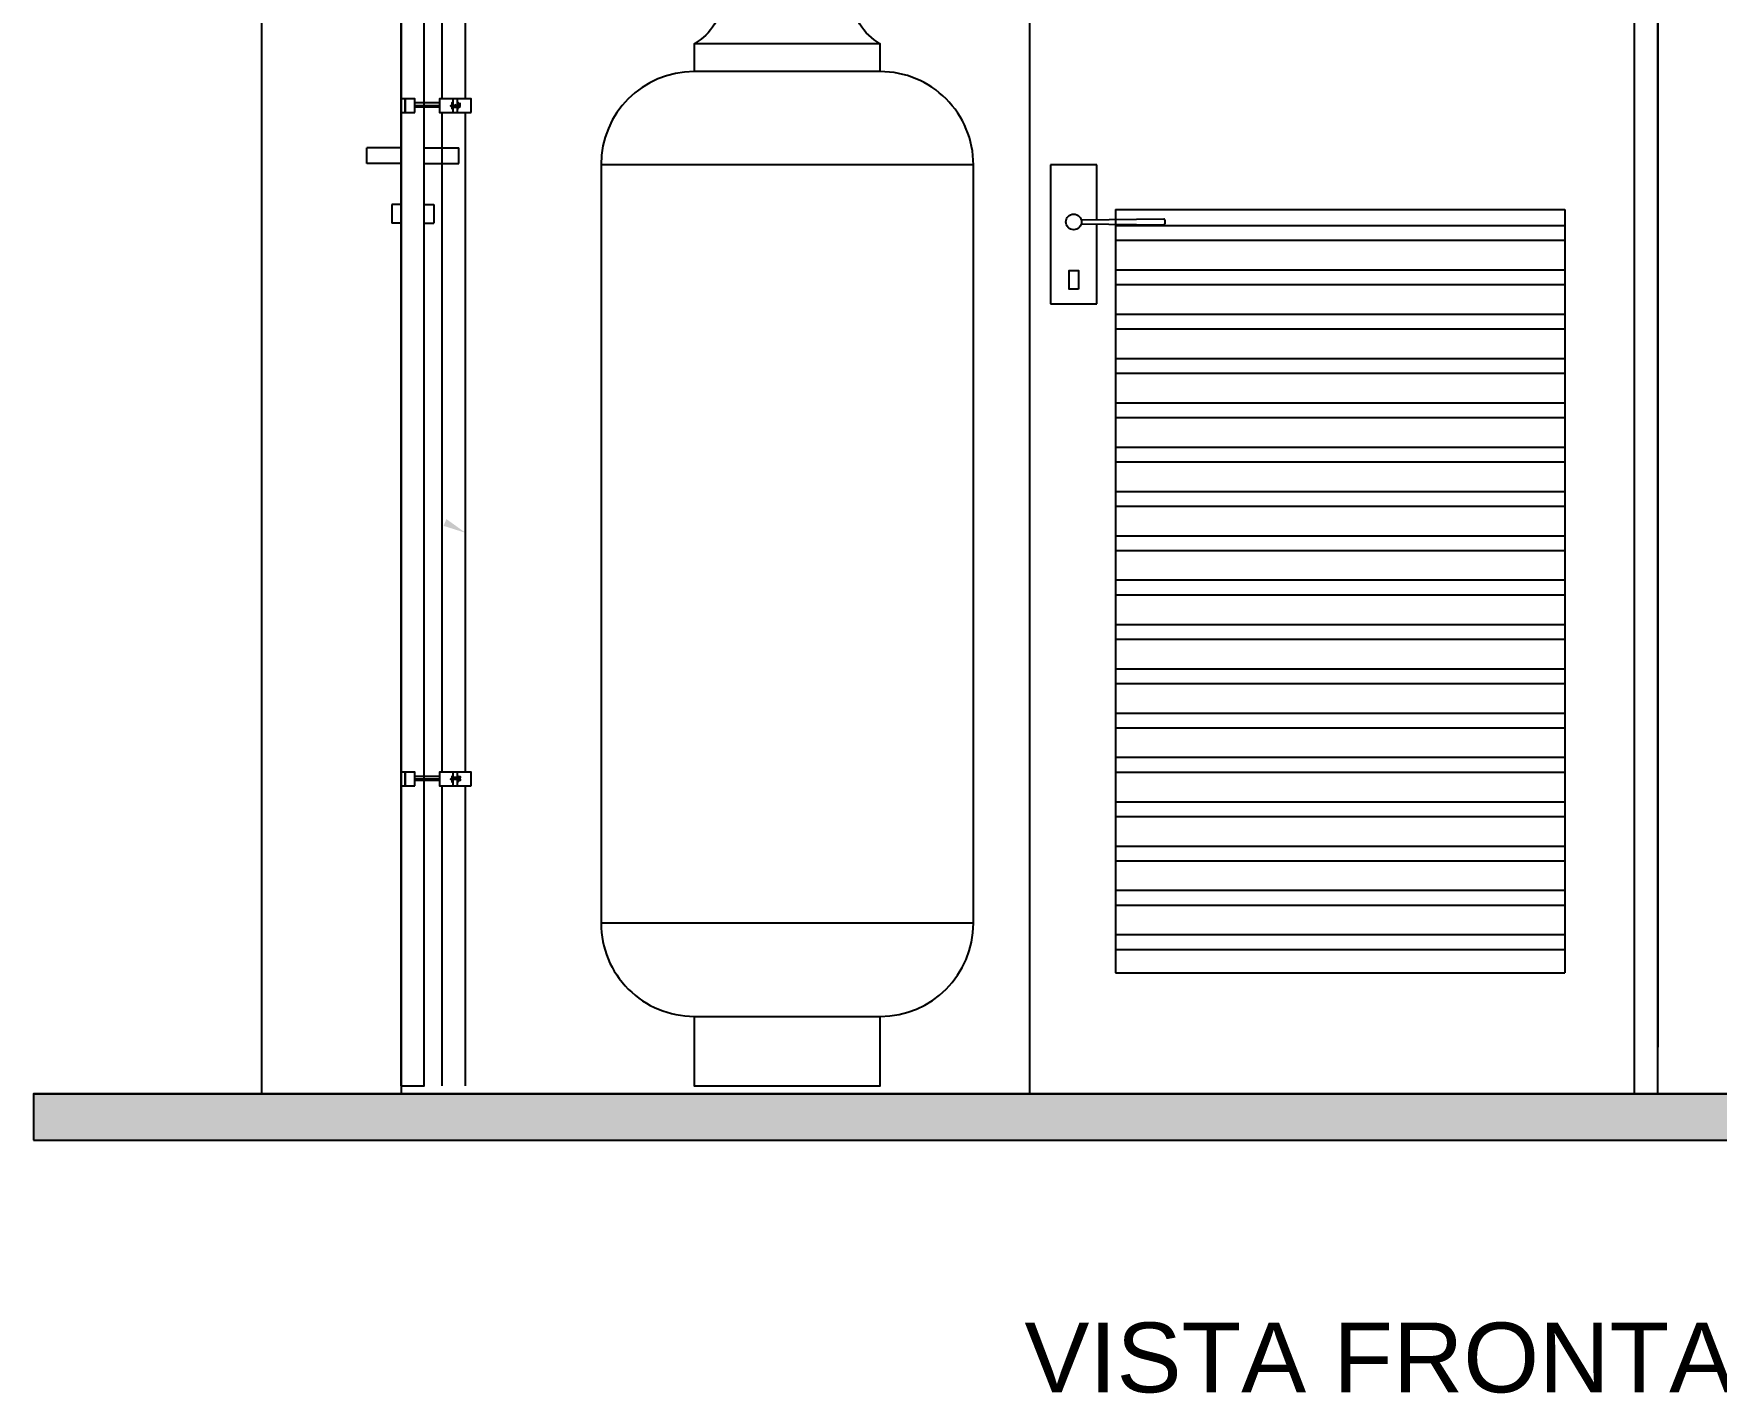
# Model space of a CAD drawing. Header units: millimetres. Extents: x 4161 to 13726, y 828 to 4470.
# Drawn here: x 9032.7 to 9213.5, y 3568 to 3714.1 of the extents above; entities that cross this region are included whole.
import ezdxf
from ezdxf.enums import TextEntityAlignment as Align

# ---------------------------------------------------------------- set-up
doc = ezdxf.new("R2010")
doc.units = ezdxf.units.MM
doc.header["$LTSCALE"] = 10
for name, color, linetype in [('25-txt_t4', 1, 'Continuous'), ('A-AREAS', 2, 'Continuous'), ('cabine', 1, 'Continuous')]:
    doc.layers.add(name, color=color, linetype=linetype)
doc.styles.add('T4', font='arial.ttf')

msp = doc.modelspace()

# ---------------------------------------------------------------- hatches: boundary and pattern name
at = {"layer": 'A-AREAS'}
h = msp.add_hatch(color=251, dxfattribs=at)
h.dxf.hatch_style = 1
h.paths.add_polyline_path([(9223.6, 3595.2), (9223.6, 3600.2), (9032.7, 3600.2), (9032.7, 3595.2)])
at = {"layer": 'cabine', "linetype": 'Continuous'}
msp.add_hatch(color=256, dxfattribs=at).paths.add_polyline_path([(9077.04, 3661.95), (9079.1, 3660.47), (9076.75, 3661.21)])

# ---------------------------------------------------------------- linework, layer by layer
at = {"layer": 'A-AREAS'}
for p, q in [((9057.19, 3815.2), (9057.19, 3600.2)), ((9032.7, 3600.2), (9223.6, 3600.2)), ((9032.7, 3595.2), (9223.6, 3595.2))]:
    msp.add_line(p, q, dxfattribs=at)
msp.add_lwpolyline([(9032.7, 3595.2), (9223.6, 3595.2), (9223.6, 3600.2), (9032.7, 3600.2)], close=True, dxfattribs=at)
at = {"layer": 'cabine', "color": 1}
msp.add_line((9072.19, 3601.06), (9072.19, 3800.2), dxfattribs=at)
at = {"layer": 'cabine', "color": 252, "ltscale": 5}
for p, q in [((9139.69, 3800.2), (9139.69, 3600.2)), ((9207.19, 3800.2), (9207.19, 3605.2)), ((9204.69, 3600.2), (9204.69, 3797.7)), ((9146.93, 3699.99), (9141.96, 3699.99)), ((9141.96, 3699.99), (9141.96, 3685.07)), ((9146.93, 3694.09), (9146.93, 3699.99)), ((9148.94, 3695.2), (9197.19, 3695.2)), ((9148.94, 3695.2), (9148.94, 3613.2)), ((9197.19, 3695.2), (9197.19, 3613.2)), ((9154.14, 3694.17), (9145.27, 3694.07)), ((9145.27, 3693.67), (9154.13, 3693.57)), ((9146.93, 3685.07), (9146.93, 3693.65)), ((9148.94, 3693.5), (9197.19, 3693.5)), ((9154.24, 3694.07), (9154.23, 3693.67)), ((9148.94, 3691.91), (9197.19, 3691.91)), ((9148.94, 3688.73), (9197.19, 3688.73)), ((9148.94, 3687.15), (9197.19, 3687.15)), ((9141.96, 3685.07), (9146.93, 3685.07)), ((9148.94, 3683.97), (9197.19, 3683.97)), ((9148.94, 3682.38), (9197.19, 3682.38)), ((9148.94, 3679.21), (9197.19, 3679.21)), ((9148.94, 3677.62), (9197.19, 3677.62)), ((9148.94, 3674.45), (9197.19, 3674.45)), ((9148.94, 3672.86), (9197.19, 3672.86)), ((9148.94, 3669.68), (9197.19, 3669.68)), ((9148.94, 3668.1), (9197.19, 3668.1)), ((9148.94, 3664.92), (9197.19, 3664.92)), ((9148.94, 3663.33), (9197.19, 3663.33)), ((9148.94, 3660.16), (9197.19, 3660.16)), ((9148.94, 3658.57), (9197.19, 3658.57)), ((9148.94, 3655.4), (9197.19, 3655.4)), ((9148.94, 3653.81), (9197.19, 3653.81)), ((9148.94, 3650.63), (9197.19, 3650.63)), ((9148.94, 3649.05), (9197.19, 3649.05)), ((9148.94, 3645.87), (9197.19, 3645.87)), ((9148.94, 3644.28), (9197.19, 3644.28)), ((9148.94, 3641.11), (9197.19, 3641.11)), ((9148.94, 3639.52), (9197.19, 3639.52)), ((9148.94, 3636.35), (9197.19, 3636.35)), ((9148.94, 3634.76), (9197.19, 3634.76)), ((9148.94, 3631.58), (9197.19, 3631.58)), ((9148.94, 3630), (9197.19, 3630)), ((9148.94, 3626.82), (9197.19, 3626.82)), ((9148.94, 3625.23), (9197.19, 3625.23)), ((9148.94, 3622.06), (9197.19, 3622.06)), ((9148.94, 3620.47), (9197.19, 3620.47)), ((9148.94, 3617.3), (9197.19, 3617.3)), ((9148.94, 3615.71), (9197.19, 3615.71)), ((9148.94, 3613.2), (9197.19, 3613.2))]:
    msp.add_line(p, q, dxfattribs=at)
at = {"layer": 'cabine'}
for p, q in [((9123.66, 3713.02), (9103.66, 3713.02)), ((9123.66, 3710.02), (9103.66, 3710.02)), ((9133.66, 3700.02), (9093.66, 3700.02)), ((9133.66, 3618.52), (9093.66, 3618.52)), ((9103.66, 3608.52), (9123.66, 3608.52))]:
    msp.add_line(p, q, dxfattribs=at)
at = {"layer": 'cabine', "linetype": 'Continuous'}
for p, q in [((9072.19, 3701.84), (9068.49, 3701.84)), ((9068.49, 3700.14), (9068.49, 3701.84)), ((9074.69, 3701.84), (9078.38, 3701.84)), ((9078.38, 3700.14), (9078.38, 3701.84)), ((9072.19, 3700.14), (9068.49, 3700.14)), ((9074.69, 3700.14), (9078.38, 3700.14)), ((9072.19, 3695.74), (9071.19, 3695.74)), ((9074.69, 3695.74), (9075.69, 3695.74)), ((9072.19, 3693.74), (9071.19, 3693.74)), ((9074.69, 3693.74), (9075.69, 3693.74))]:
    msp.add_line(p, q, dxfattribs=at)
at = {"layer": 'cabine', "color": 252}
msp.add_lwpolyline([(9074.67, 3800.2), (9072.19, 3800.2), (9072.19, 3601.06), (9074.67, 3601.06)], close=True, dxfattribs=at)
at = {"layer": 'cabine', "color": 252, "ltscale": 5}
for points in [[(9072.19, 3600.2), (9207.19, 3600.2), (9207.19, 3800.2), (9072.19, 3800.2)], [(9144.94, 3686.66), (9143.95, 3686.66), (9143.95, 3688.65), (9144.94, 3688.65)]]:
    msp.add_lwpolyline(points, close=True, dxfattribs=at)
at = {"layer": 'cabine', "color": 5}
msp.add_lwpolyline([(9123.66, 3726.06), (9103.66, 3726.06), (9103.66, 3723.06, -0.597368), (9103.66, 3713.02), (9103.66, 3710.02, 0.414209), (9093.66, 3700.02), (9093.66, 3618.52, 0.414214), (9103.66, 3608.52), (9103.66, 3601.06), (9123.66, 3601.06), (9123.66, 3608.52, 0.414212), (9133.66, 3618.52), (9133.66, 3700.02, 0.414219), (9123.66, 3710.02), (9123.66, 3713.02, -0.597368), (9123.66, 3723.06), (9123.66, 3726.06)], format="xyb", close=True, dxfattribs=at)
at = {"layer": 'cabine', "linetype": 'Continuous'}
for points in [[(9076.6, 3707.09), (9076.6, 3720.18)], [(9079.1, 3707.09), (9079.1, 3720.18)], [(9072.19, 3705.62), (9072.19, 3707.09)], [(9072.63, 3705.62), (9072.63, 3707.09), (9072.19, 3707.09), (9072.19, 3705.62), (9072.63, 3705.62)], [(9072.63, 3705.62), (9072.63, 3707.09)], [(9073.66, 3705.62), (9073.66, 3707.09), (9072.63, 3707.09), (9072.63, 3705.62), (9073.66, 3705.62)], [(9076.31, 3706.65), (9073.66, 3706.65)], [(9076.31, 3706.36), (9073.66, 3706.36)], [(9076.31, 3706.21), (9073.66, 3706.21)], [(9079.69, 3705.62), (9079.69, 3707.09), (9076.31, 3707.09), (9076.31, 3705.62), (9079.69, 3705.62)], [(9077.63, 3706.21), (9077.63, 3706.36), (9077.48, 3706.36), (9077.63, 3706.21)], [(9077.78, 3706.5), (9077.78, 3706.65), (9077.63, 3706.65), (9077.63, 3706.5), (9077.78, 3706.5)], [(9077.63, 3706.36), (9077.63, 3706.21), (9077.78, 3706.36)], [(9077.78, 3706.36), (9077.63, 3706.36)], [(9077.78, 3706.06), (9077.78, 3706.21), (9077.63, 3706.21), (9077.63, 3706.06), (9077.78, 3706.06)], [(9077.63, 3706.21), (9077.78, 3706.21)], [(9077.78, 3706.36), (9077.78, 3707.09)], [(9077.78, 3706.36), (9077.78, 3707.09)], [(9077.92, 3706.5), (9077.92, 3706.36), (9077.92, 3706.36), (9077.78, 3706.21), (9077.92, 3706.21)], [(9077.92, 3706.36), (9077.78, 3706.36)], [(9077.78, 3705.62), (9077.78, 3706.21)], [(9077.78, 3705.62), (9077.78, 3706.21)], [(9078.07, 3706.5), (9077.92, 3706.21), (9078.07, 3706.21)], [(9077.92, 3706.5), (9077.92, 3706.21), (9077.92, 3706.21)], [(9078.07, 3706.5), (9077.92, 3706.36), (9077.92, 3706.5)], [(9077.92, 3706.36), (9077.92, 3706.5)], [(9077.92, 3706.36), (9077.92, 3706.21)], [(9078.07, 3706.5), (9078.07, 3706.21), (9078.22, 3706.21)], [(9078.22, 3706.5), (9078.07, 3706.21)], [(9078.22, 3706.21), (9078.22, 3706.5), (9078.22, 3706.36), (9078.22, 3706.5), (9078.07, 3706.36), (9078.07, 3706.5)], [(9078.07, 3706.5), (9078.07, 3706.36), (9078.07, 3706.5)], [(9078.22, 3706.36), (9078.22, 3707.09)], [(9078.22, 3706.36), (9078.22, 3707.09)], [(9078.36, 3706.5), (9078.36, 3706.65), (9078.22, 3706.65), (9078.22, 3706.5), (9078.36, 3706.5)], [(9078.22, 3706.5), (9078.22, 3706.65)], [(9078.22, 3706.5), (9078.22, 3706.21)], [(9078.36, 3706.36), (9078.22, 3706.21), (9078.36, 3706.21)], [(9078.22, 3705.62), (9078.22, 3706.21)], [(9078.22, 3705.62), (9078.22, 3706.21)], [(9078.36, 3706.06), (9078.36, 3706.21), (9078.22, 3706.21), (9078.22, 3706.06), (9078.36, 3706.06)], [(9078.22, 3706.21), (9078.22, 3706.21)], [(9078.51, 3706.21), (9078.36, 3706.21), (9078.36, 3706.36), (9078.51, 3706.36), (9078.51, 3706.5), (9078.36, 3706.65)], [(9078.36, 3706.65), (9078.36, 3706.65)], [(9078.36, 3706.21), (9078.36, 3706.5)], [(9078.36, 3706.21), (9078.36, 3706.21)], [(9078.51, 3706.21), (9078.51, 3706.21), (9078.36, 3706.21)], [(9078.51, 3706.5), (9078.51, 3706.65)], [(9076.6, 3634.74), (9076.6, 3705.62)], [(9079.1, 3634.74), (9079.1, 3705.62)], [(9071.19, 3695.74), (9071.19, 3693.74)], [(9075.69, 3695.74), (9075.69, 3693.74)], [(9072.19, 3633.27), (9072.19, 3634.74)], [(9072.63, 3633.27), (9072.63, 3634.74), (9072.19, 3634.74), (9072.19, 3633.27), (9072.63, 3633.27)], [(9072.63, 3633.27), (9072.63, 3634.74)], [(9073.66, 3633.27), (9073.66, 3634.74), (9072.63, 3634.74), (9072.63, 3633.27), (9073.66, 3633.27)], [(9076.31, 3634.3), (9073.66, 3634.3)], [(9076.31, 3634), (9073.66, 3634)], [(9076.31, 3633.86), (9073.66, 3633.86)], [(9079.69, 3633.27), (9079.69, 3634.74), (9076.31, 3634.74), (9076.31, 3633.27), (9079.69, 3633.27)], [(9077.63, 3634), (9077.63, 3634.15), (9077.48, 3634), (9077.63, 3634)], [(9077.78, 3634.15), (9077.78, 3634.3), (9077.63, 3634.3), (9077.63, 3634.15), (9077.78, 3634.15)], [(9077.63, 3634.15), (9077.63, 3634), (9077.78, 3634.15)], [(9077.78, 3634.15), (9077.63, 3634.15)], [(9077.78, 3633.71), (9077.78, 3634), (9077.63, 3634), (9077.63, 3633.71), (9077.78, 3633.71)], [(9077.63, 3634), (9077.78, 3634)], [(9077.78, 3634.15), (9077.78, 3634.74)], [(9077.78, 3634.15), (9077.78, 3634.74)], [(9077.92, 3634.15), (9077.92, 3634.15), (9077.78, 3634), (9077.92, 3634)], [(9077.92, 3634.15), (9077.78, 3634.15)], [(9077.78, 3633.27), (9077.78, 3634)], [(9077.78, 3633.27), (9077.78, 3634)], [(9077.92, 3634.15), (9077.92, 3634.3)], [(9078.07, 3634.15), (9077.92, 3634), (9078.07, 3634)], [(9077.92, 3634.15), (9077.92, 3634), (9077.92, 3634)], [(9078.07, 3634.15), (9077.92, 3634.15)], [(9077.92, 3634.15), (9077.92, 3634)], [(9078.07, 3634.15), (9078.07, 3634.3)], [(9078.07, 3634.15), (9078.07, 3634), (9078.22, 3634)], [(9078.22, 3634.15), (9078.07, 3634)], [(9078.22, 3634), (9078.22, 3634.15), (9078.07, 3634.15)], [(9078.22, 3634.15), (9078.22, 3634.74)], [(9078.22, 3634.15), (9078.22, 3634.74)], [(9078.36, 3634.15), (9078.36, 3634.3), (9078.22, 3634.3), (9078.22, 3634.15), (9078.36, 3634.15)], [(9078.22, 3634.15), (9078.22, 3634.3)], [(9078.22, 3634.15), (9078.22, 3634)], [(9078.36, 3634.15), (9078.22, 3634), (9078.36, 3634)], [(9078.22, 3633.27), (9078.22, 3634)], [(9078.22, 3633.27), (9078.22, 3634)], [(9078.36, 3633.71), (9078.36, 3634), (9078.22, 3634), (9078.22, 3633.71), (9078.36, 3633.71)], [(9078.22, 3634), (9078.22, 3634)], [(9078.36, 3634.3), (9078.51, 3634.3), (9078.51, 3634.15)], [(9078.36, 3634.3), (9078.36, 3634.3)], [(9078.36, 3633.86), (9078.36, 3634.15)], [(9078.51, 3634), (9078.51, 3634), (9078.36, 3634), (9078.51, 3634), (9078.51, 3634.15)], [(9078.36, 3633.86), (9078.36, 3634)], [(9078.51, 3634), (9078.51, 3633.86), (9078.36, 3633.86)], [(9076.6, 3601.06), (9076.6, 3633.27)], [(9079.1, 3601.06), (9079.1, 3633.27)]]:
    msp.add_lwpolyline(points, dxfattribs=at)
at = {"layer": 'cabine', "color": 252, "ltscale": 5}
msp.add_circle((9144.44, 3693.87), 0.845, dxfattribs=at)
for centre, start, end in [((9154.13, 3693.67), 269.3634, 359.3634), ((9154.14, 3694.07), 359.3634, 90.6366)]:
    msp.add_arc(centre, 0.0994, start, end, dxfattribs=at)

# ---------------------------------------------------------------- texts
at = {"layer": '25-txt_t4', "ltscale": 5, "style": 'T4'}
msp.add_text('VISTA FRONTAL', height=7.5, dxfattribs=at).set_placement((9180.18, 3571.87), align=Align.MIDDLE_CENTER)

doc.saveas('drawing.dxf')
